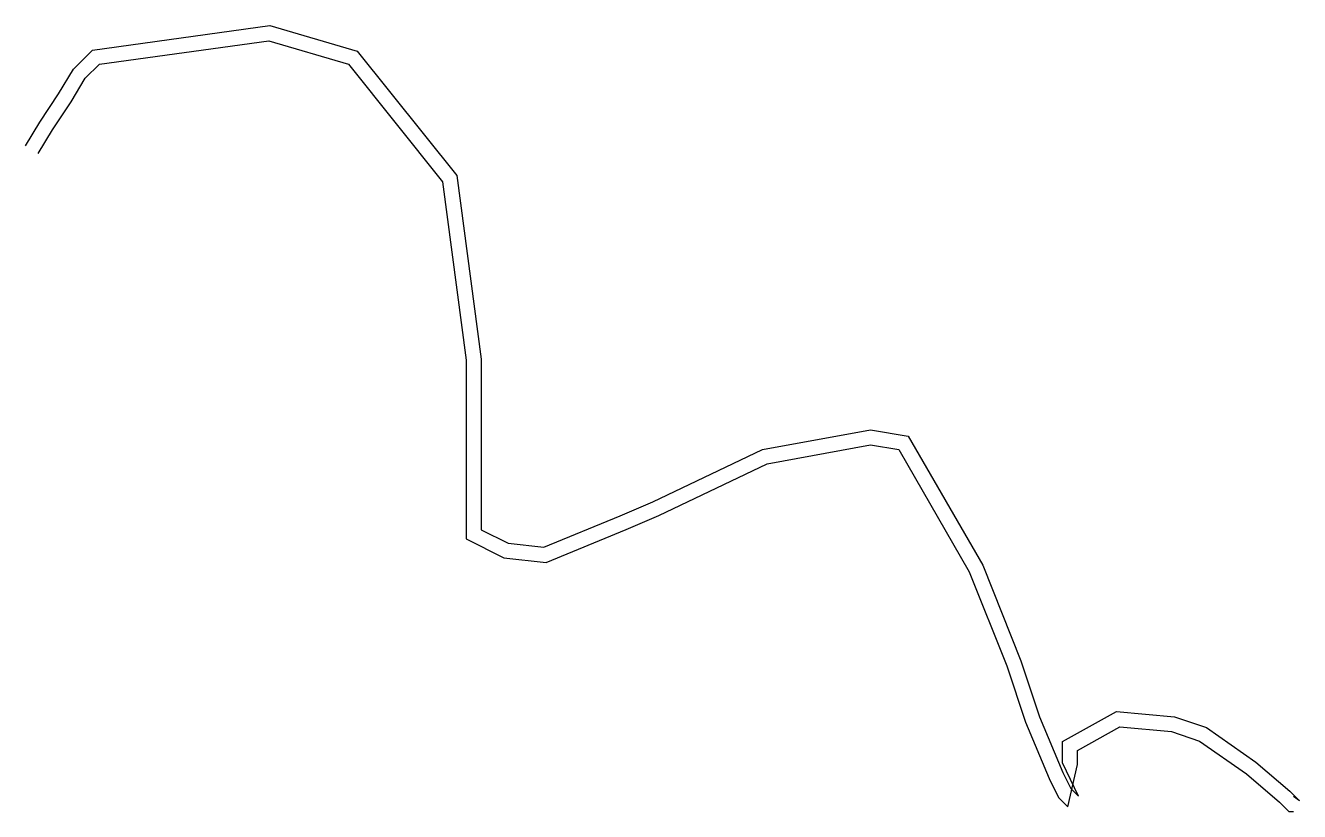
# Model space of a CAD drawing. Extents: x 11.1 to 78.8, y 23.5 to 65.3.
import ezdxf

# ---------------------------------------------------------------- set-up
doc = ezdxf.new("R2010")
doc.units = 0
doc.layers.get('0').update_dxf_attribs({"linetype": 'CONTINUOUS'})

msp = doc.modelspace()

# ---------------------------------------------------------------- linework, layer by layer
for points in [[(11.069, 58.908), (11.829, 60.175), (12.829, 61.675), (13.62, 62.992), (14.627, 64), (24.06, 65.31), (28.714, 63.941), (34.008, 57.323), (35.294, 47.552), (35.294, 45.25), (35.294, 40.25), (35.294, 39.5), (35.294, 38.491), (36.728, 37.773), (38.636, 37.561), (42.693, 39.232), (44.422, 39.973), (50.253, 42.762), (55.994, 43.806), (58, 43.471), (61.966, 36.597), (63.996, 31.523), (64.994, 28.529), (66.222, 25.581), (66.652, 24.72), (67.061, 24.311), (66.206, 26.087), (66.206, 27.217), (69.078, 28.813), (72.164, 28.532), (73.861, 27.966), (76.487, 26.128), (78.29, 24.583), (78.811, 24.061), (78.5, 24.294)], [(11.75, 58.5), (12.5, 59.75), (13.5, 61.25), (14.25, 62.5), (15, 63.25), (24, 64.5), (28.25, 63.25), (33.25, 57), (34.5, 47.5), (34.5, 45.25), (34.5, 40.25), (34.5, 39.5), (34.5, 38), (36.5, 37), (38.75, 36.75), (43, 38.5), (44.75, 39.25), (50.5, 42), (56, 43), (57.5, 42.75), (61.25, 36.25), (63.25, 31.25), (64.25, 28.25), (65.5, 25.25), (66, 24.25), (66.5, 23.75), (67, 26), (67, 26.75), (69.25, 28), (72, 27.75), (73.5, 27.25), (76, 25.5), (77.75, 24), (78.25, 23.5), (78.5, 23.5)]]:
    msp.add_lwpolyline(points)

doc.saveas('drawing.dxf')
